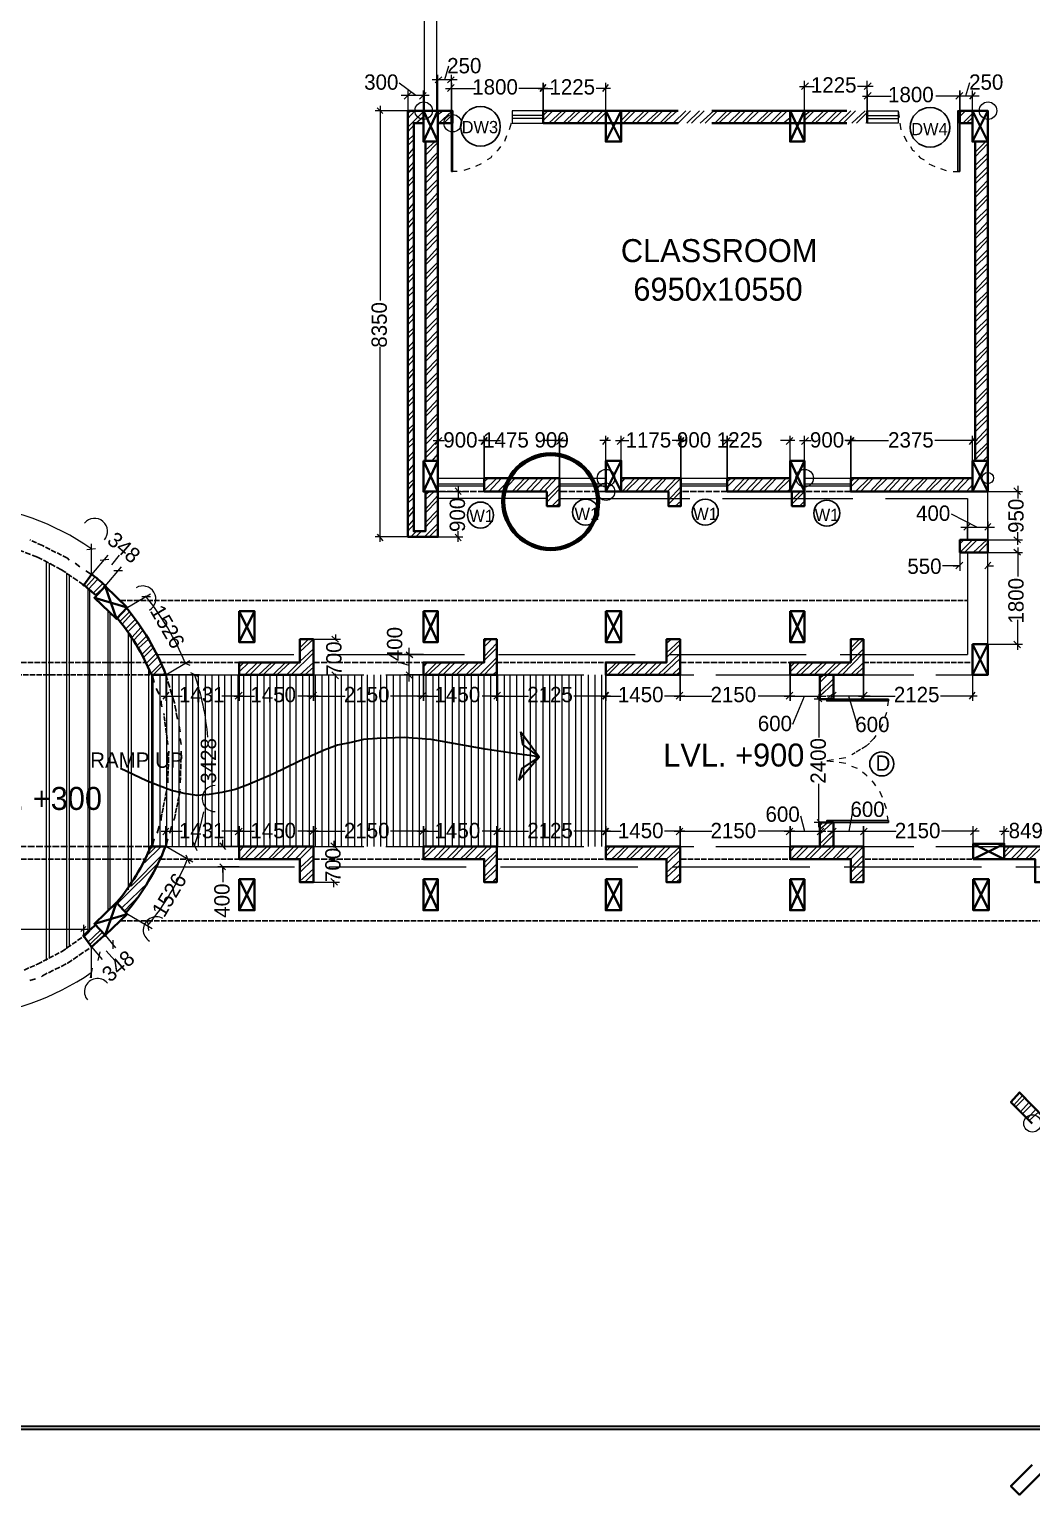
# Model space of a CAD drawing. Header units: millimetres. Extents: x 23593 to 241524, y 4405 to 182732.
# Drawn here: x 65037 to 84650, y 84649 to 113330 of the extents above; entities that cross this region are included whole.
import ezdxf

# ---------------------------------------------------------------- set-up
doc = ezdxf.new("R2010")
doc.units = ezdxf.units.MM
doc.linetypes.add('PDF_IMPORT', pattern=[1, 0.8, -0.2])
for name, color, linetype in [('PDF_0', 7, 'Continuous'), ('PDF_AR_DIMENSION', 7, 'Continuous'), ('PDF_AR_ELEVATION', 2, 'Continuous'), ('PDF_AR_ELEVATIONS', 2, 'Continuous'), ('PDF_dimensions', 1, 'Continuous'), ('PDF_DOOR WIN TEXT', 5, 'Continuous'), ('PDF_SLAB BEAM', 3, 'Continuous'), ('PDF_ST COLUMN', 1, 'Continuous'), ('PDF_Text', 7, 'Continuous'), ('PDF_wall', 7, 'Continuous')]:
    doc.layers.add(name, color=color, linetype=linetype)
for name, color, linetype, true_color in [('PDF_AR_DOOR', 7, 'Continuous', 0x723939), ('PDF_AR_HATCH', 7, 'Continuous', 0x767676), ('PDF_AR_WINDOW', 7, 'Continuous', 0x00a5dd), ('PDF_exp gap', 7, 'Continuous', 0xdd006e)]:
    doc.layers.add(name, color=color, linetype=linetype, true_color=true_color)
doc.styles.add('PDF Century Gothic', font='GOTHIC.TTF')

msp = doc.modelspace()

# ---------------------------------------------------------------- hatches: boundary and pattern name
at = {"layer": 'PDF_AR_DIMENSION', "transparency": 33554559}
for points in [[(66519, 102469), (66500, 102450), (66481, 102431), (66500, 102412), (66519, 102393), (66538, 102412), (66557, 102431), (66538, 102450)], [(66519, 95635), (66500, 95617), (66481, 95598), (66500, 95579), (66519, 95560), (66538, 95579), (66557, 95598), (66538, 95617)]]:
    msp.add_hatch(color=256, dxfattribs=at).paths.add_polyline_path(points)

# ---------------------------------------------------------------- linework, layer by layer
at = {"layer": 'PDF_0', "lineweight": 13}
for points in [[(72975, 112285), (73107, 112398)], [(73352, 112398), (73220, 112285)], [(73352, 112247), (73220, 112115)], [(76259, 112115), (76372, 112247)], [(80280, 112285), (80148, 112153)], [(81375, 112153), (81507, 112285)], [(72371, 111964), (72503, 112096)], [(72805, 112096), (72673, 111964)], [(81507, 112096), (81375, 111964)], [(83546, 112096), (83432, 111964)], [(71955, 111681), (71842, 111794)], [(73107, 105338), (72975, 105206)], [(76259, 105206), (76372, 105338)], [(76674, 105338), (76542, 105206)], [(79846, 105206), (79978, 105338)], [(80280, 105338), (80148, 105206)], [(83432, 105206), (83546, 105338)], [(73484, 104224), (73371, 104356)], [(84433, 104224), (84301, 104356)], [(83319, 103526), (83451, 103658)], [(83848, 103658), (83734, 103526)], [(71842, 103450), (71955, 103318)], [(73371, 103450), (73484, 103318)], [(84301, 103394), (84433, 103281)], [(66160, 103148), (66330, 103167)], [(84433, 103035), (84301, 103148)], [(66424, 102941), (66594, 102960)], [(66859, 102733), (66689, 102733)], [(83168, 102771), (83300, 102903)], [(83848, 102903), (83734, 102771)], [(67406, 102223), (67236, 102223)], [(71087, 101336), (70955, 101449)], [(84301, 101355), (84433, 101223)], [(68010, 100959), (68180, 100883)], [(72408, 101147), (72540, 101034)], [(68350, 100657), (68199, 100732)], [(70955, 100751), (71087, 100619)], [(72540, 100619), (72408, 100751)], [(67765, 100355), (67651, 100222)], [(80450, 100222), (80582, 100355)], [(80544, 100166), (80450, 100260)], [(80695, 100222), (80827, 100355)], [(83432, 100222), (83546, 100355)], [(80450, 97863), (80544, 97769)], [(67765, 97693), (67651, 97561)], [(80450, 97561), (80582, 97693)], [(80827, 97693), (80695, 97561)], [(83451, 97561), (83583, 97693)], [(84168, 97693), (84055, 97561)], [(68237, 97429), (68312, 97259)], [(68765, 97410), (68878, 97278)], [(71068, 97278), (70936, 97410)], [(68180, 96995), (68104, 97164)], [(68878, 96881), (68765, 96995)], [(70936, 96711), (71068, 96579)], [(67349, 95862), (67368, 95692)], [(66387, 95107), (66424, 95277)], [(66670, 95503), (66670, 95333)], [(66236, 94767), (66273, 94956)]]:
    msp.add_lwpolyline(points, dxfattribs=at)
for points in [[(75032, 112115), (75145, 112247)], [(83300, 112096), (83168, 111964)], [(73881, 105206), (73994, 105338)], [(75353, 105206), (75485, 105338)], [(77732, 105206), (77845, 105338)], [(78619, 105206), (78751, 105338)], [(81054, 105206), (81167, 105338)], [(69067, 100222), (69199, 100355)], [(70521, 100222), (70653, 100355)], [(72673, 100222), (72805, 100355)], [(74126, 100222), (74258, 100355)], [(76259, 100222), (76372, 100355)], [(77694, 100222), (77826, 100355)], [(79846, 100222), (79978, 100355)], [(81299, 100222), (81431, 100355)], [(69067, 97561), (69199, 97693)], [(70521, 97561), (70653, 97693)], [(72673, 97561), (72805, 97693)], [(74126, 97561), (74258, 97693)], [(76259, 97561), (76372, 97693)], [(77694, 97561), (77826, 97693)], [(79846, 97561), (79978, 97693)], [(81299, 97561), (81431, 97693)]]:
    msp.add_lwpolyline(points, close=True, dxfattribs=at)
at = {"layer": 'PDF_0', "color": 1, "linetype": 'PDF_IMPORT', "lineweight": 25, "ltscale": 151.013034}
for points in [[(73937, 104281), (73031, 104281)], [(76316, 104281), (75410, 104281)], [(78694, 104281), (77788, 104281)], [(81110, 104281), (80204, 104281)], [(70596, 100940), (72748, 100940)], [(77769, 100940), (79921, 100940)], [(70596, 97089), (72748, 97089)]]:
    msp.add_lwpolyline(points, dxfattribs=at)
at = {"layer": 'PDF_0', "color": 6, "linetype": 'PDF_IMPORT', "lineweight": 25, "ltscale": 143.760126}
msp.add_lwpolyline([(66104, 102450), (65669, 102752), (65197, 102997), (64707, 103186), (64197, 103318)], dxfattribs=at)
at = {"layer": 'PDF_0', "color": 6, "linetype": 'PDF_IMPORT', "lineweight": 25, "ltscale": 126.628279}
for points in [[(65820, 102941), (65783, 102978), (65292, 103224), (65046, 103337)], [(64933, 94918), (65197, 95031), (65669, 95277), (66104, 95579)]]:
    msp.add_lwpolyline(points, dxfattribs=at)
at = {"layer": 'PDF_0', "color": 6, "lineweight": 25}
for points in [[(66028, 102809), (65934, 102884)], [(66255, 102658), (66141, 102733)], [(67482, 100543), (67444, 100694)], [(67576, 100317), (67519, 100430)], [(67633, 100071), (67614, 100147), (67614, 100185)], [(67991, 99581), (67972, 99694)], [(68010, 99335), (67991, 99449)], [(67538, 97599), (67576, 97731)], [(67784, 97599), (67821, 97731)], [(67444, 97334), (67482, 97485)], [(67708, 97334), (67746, 97485)], [(65046, 94711), (65160, 94748)]]:
    msp.add_lwpolyline(points, dxfattribs=at)
at = {"layer": 'PDF_0', "color": 6, "linetype": 'PDF_IMPORT', "lineweight": 25, "ltscale": 132.136405}
for points in [[(66821, 102148), (83395, 102148)], [(59365, 100694), (67444, 100694)], [(59459, 100940), (67331, 100940)], [(67746, 98580), (67765, 99203)], [(59459, 97089), (67331, 97089)], [(66821, 95881), (94343, 95881)]]:
    msp.add_lwpolyline(points, dxfattribs=at)
at = {"layer": 'PDF_0', "color": 1, "linetype": 'PDF_IMPORT', "lineweight": 25, "ltscale": 132.136405}
for points in [[(67595, 100940), (69143, 100940)], [(74183, 100940), (76316, 100940)], [(81356, 100940), (83489, 100940)], [(67595, 97089), (69143, 97089)], [(74183, 97089), (76316, 97089)], [(77788, 97089), (79921, 97089)], [(81394, 97089), (83508, 97089)]]:
    msp.add_lwpolyline(points, dxfattribs=at)
at = {"layer": 'PDF_0', "color": 6, "linetype": 'PDF_IMPORT', "lineweight": 25, "ltscale": 155.660673}
msp.add_lwpolyline([(67935, 99826), (67878, 100147), (67708, 100694)], dxfattribs=at)
at = {"layer": 'PDF_0', "color": 6, "linetype": 'PDF_IMPORT', "lineweight": 25, "ltscale": 114.822053}
for points in [[(67746, 99335), (67670, 99939)], [(67614, 97844), (67614, 97882), (67727, 98448)], [(67859, 97844), (67878, 97882), (67991, 98448)]]:
    msp.add_lwpolyline(points, dxfattribs=at)
at = {"layer": 'PDF_0', "color": 6, "linetype": 'PDF_IMPORT', "lineweight": 25, "ltscale": 133.477926}
msp.add_lwpolyline([(67991, 98580), (68010, 99203)], dxfattribs=at)
at = {"layer": 'PDF_0', "color": 6, "linetype": 'PDF_IMPORT', "lineweight": 25, "ltscale": 161.281991}
msp.add_lwpolyline([(59157, 97957), (59176, 97882), (59365, 97334), (67444, 97334)], dxfattribs=at)
at = {"layer": 'PDF_0', "color": 70, "lineweight": 13, "true_color": 0x7fff00}
msp.add_lwpolyline([(66047, 95673), (66141, 95768)], dxfattribs=at)
at = {"layer": 'PDF_0', "color": 6, "linetype": 'PDF_IMPORT', "lineweight": 25, "ltscale": 136.12131}
msp.add_lwpolyline([(65273, 94786), (65292, 94805), (65783, 95050), (66255, 95371)], dxfattribs=at)
at = {"layer": 'PDF_AR_DIMENSION', "lineweight": 13}
for points in [[(73031, 111737), (73031, 112436)], [(73239, 112606), (73163, 112341)], [(73296, 112285), (73296, 111737), (73296, 112436)], [(72276, 112285), (72597, 112039)], [(73409, 112341), (73296, 112341), (73031, 112341), (72918, 112341)], [(73182, 112171), (73767, 112171)], [(75183, 112171), (74617, 112171)], [(74994, 112171), (75278, 112171)], [(76410, 112171), (76127, 112171)], [(76316, 111737), (76316, 112285)], [(80110, 112209), (80393, 112209)], [(80204, 111737), (80204, 112322)], [(81545, 112209), (81243, 112209)], [(81431, 112134), (81431, 111737), (81431, 112322)], [(83432, 112285), (83357, 112020)], [(72446, 112134), (72446, 111737), (71804, 111737)], [(72314, 112039), (72446, 112039), (72748, 112039), (72861, 112039)], [(72748, 111737), (72748, 112134)], [(81337, 112020), (81903, 112020)], [(83338, 112020), (82772, 112020)], [(83621, 112020), (83489, 112020), (83244, 112020), (83111, 112020)], [(83489, 111737), (83489, 112134)], [(71899, 111832), (71899, 108019)], [(71899, 103299), (71899, 107112)], [(72937, 105281), (73163, 105281)], [(73031, 104545), (73031, 105376)], [(74032, 105281), (73824, 105281)], [(73843, 105281), (74258, 105281)], [(75523, 105281), (75108, 105281)], [(75315, 105281), (75542, 105281)], [(76410, 105281), (76203, 105281)], [(76316, 104583), (76316, 105376)], [(76505, 105281), (76769, 105281)], [(76618, 104885), (76618, 105376)], [(77883, 105281), (77618, 105281)], [(77694, 105281), (77901, 105281)], [(78789, 105281), (78562, 105281)], [(78581, 105281), (78883, 105281)], [(80016, 105281), (79732, 105281)], [(79921, 104583), (79921, 105376)], [(80110, 105281), (80337, 105281)], [(80204, 104545), (80204, 105376)], [(81205, 105281), (80997, 105281)], [(81016, 105281), (81847, 105281)], [(83583, 105281), (82753, 105281)], [(83489, 104583), (83489, 105376)], [(73031, 104281), (73522, 104281)], [(73428, 104394), (73428, 104168)], [(83791, 104281), (84470, 104281)], [(84376, 104394), (84376, 104149)], [(83074, 103847), (83583, 103583)], [(83262, 103583), (83395, 103583), (83791, 103583), (83923, 103583)], [(83395, 103337), (83395, 103696)], [(83791, 103696), (83791, 103337), (84470, 103337)], [(66575, 103035), (66255, 102658), (66255, 103262)], [(72446, 103394), (71804, 103394)], [(73031, 103394), (73522, 103394)], [(73428, 103299), (73428, 103507)], [(84376, 103243), (84376, 103488)], [(66651, 102846), (66802, 103035)], [(83244, 103092), (83244, 102733)], [(83791, 102733), (83791, 103092), (84470, 103092)], [(84376, 103186), (84376, 102620)], [(66519, 102431), (66840, 102809)], [(83111, 102827), (83244, 102827), (82904, 102827)], [(83791, 102827), (83904, 102827)], [(66934, 101997), (67406, 102280)], [(84376, 101185), (84376, 101770)], [(70596, 101393), (71125, 101393)], [(71030, 101487), (71030, 101374)], [(83791, 101298), (84470, 101298)], [(68369, 100694), (67708, 100694), (68180, 100978)], [(72220, 100959), (72465, 100883)], [(72748, 101091), (72371, 101091)], [(72465, 101223), (72465, 101091), (72465, 100694), (72465, 100562)], [(67708, 100694), (67708, 100185)], [(70596, 100694), (71125, 100694)], [(71030, 100581), (71030, 100713)], [(72748, 100694), (72371, 100694)], [(80506, 100694), (80506, 100185)], [(80771, 100694), (80771, 100185)], [(83489, 100694), (83489, 100185)], [(67614, 100279), (68029, 100279)], [(69237, 100279), (68803, 100279)], [(69048, 100279), (69445, 100279)], [(70691, 100279), (70294, 100279)], [(70483, 100279), (71219, 100279)], [(72842, 100279), (72106, 100279)], [(72635, 100279), (73031, 100279)], [(74296, 100279), (73900, 100279)], [(74088, 100279), (74806, 100279)], [(76410, 100279), (75693, 100279)], [(76221, 100279), (76618, 100279)], [(77864, 100279), (77467, 100279)], [(77656, 100279), (78392, 100279)], [(80016, 100279), (79298, 100279)], [(79808, 100279), (80620, 100279)], [(79978, 99732), (80204, 100279)], [(80506, 100222), (80393, 100222)], [(80488, 100317), (80488, 99467)], [(81488, 100279), (81356, 100279), (80771, 100279), (80639, 100279)], [(81243, 99713), (81073, 100279)], [(81261, 100279), (81979, 100279)], [(83583, 100279), (82866, 100279)], [(80488, 97712), (80488, 98561)], [(80129, 97938), (80204, 97636)], [(80506, 97806), (80393, 97806)], [(81148, 98052), (81073, 97636)], [(67614, 97636), (68029, 97636)], [(67708, 97334), (67708, 97731)], [(69237, 97636), (68803, 97636)], [(69048, 97636), (69445, 97636)], [(70691, 97636), (70294, 97636)], [(70483, 97636), (71219, 97636)], [(72842, 97636), (72106, 97636)], [(72635, 97636), (73031, 97636)], [(74296, 97636), (73900, 97636)], [(74088, 97636), (74806, 97636)], [(76410, 97636), (75693, 97636)], [(76221, 97636), (76618, 97636)], [(77864, 97636), (77467, 97636)], [(77656, 97636), (78392, 97636)], [(80016, 97636), (79298, 97636)], [(79808, 97636), (80620, 97636)], [(80506, 97334), (80506, 97731)], [(80657, 97636), (81469, 97636)], [(80771, 97334), (80771, 97731)], [(81261, 97636), (81998, 97636)], [(83621, 97636), (82885, 97636)], [(83508, 97334), (83508, 97731)], [(84017, 97636), (84206, 97636)], [(84112, 97391), (84112, 97731)], [(68237, 97032), (67708, 97334), (68369, 97334)], [(69143, 97334), (68727, 97334)], [(68822, 97334), (68822, 97467)], [(70596, 97334), (71106, 97334)], [(70993, 97448), (70993, 97315)], [(69143, 96938), (68727, 96938)], [(68822, 96825), (68822, 96938), (68822, 96636)], [(70993, 96542), (70993, 96674)], [(70596, 96636), (71106, 96636)], [(66934, 96032), (67444, 95730)], [(66519, 95598), (66726, 95352)], [(66255, 94767), (66255, 95371), (66462, 95126)], [(66538, 95296), (66708, 95107)]]:
    msp.add_lwpolyline(points, dxfattribs=at)
for points in [[(75089, 112285), (75089, 111737)], [(83244, 112134), (83244, 111737)], [(73937, 105376), (73937, 104545)], [(75410, 105376), (75410, 104545)], [(77788, 105376), (77788, 104545)], [(78694, 105376), (78694, 104545)], [(81110, 105376), (81110, 104545)], [(69143, 100185), (69143, 100694)], [(70596, 100185), (70596, 100694)], [(72748, 100185), (72748, 100694)], [(74183, 100185), (74183, 100694)], [(76316, 100185), (76316, 100694)], [(77769, 100185), (77769, 100694)], [(79921, 100185), (79921, 100694)], [(81356, 100185), (81356, 100694)], [(69143, 97731), (69143, 97334)], [(70596, 97731), (70596, 97334)], [(72748, 97731), (72748, 97334)], [(74183, 97731), (74183, 97334)], [(76316, 97731), (76316, 97334)], [(77769, 97731), (77769, 97334)], [(79921, 97731), (79921, 97334)], [(81356, 97731), (81356, 97334)]]:
    msp.add_lwpolyline(points, close=True, dxfattribs=at)
for centre, radius, start, end in [((63387, 99028), 5031, 55.4315, 84.9683), ((66313, 103502), 255, 319.7406, 139.7406), ((67257, 102180), 255, 300.6848, 120.6848), ((63387, 99028), 5068, 22.0605, 39.3091), ((63387, 99028), 5163, 4.9878, 18.9459), ((68673, 98273), 255, 90, 270), ((63387, 99028), 5163, 341.054, 348.6457), ((63387, 99028), 5125, 320.7898, 337.8406), ((67521, 95705), 255, 59.3152, 239.3152), ((63387, 99028), 5049, 274.5813, 304.4861), ((66370, 94497), 255, 40.2649, 220.2649)]:
    msp.add_arc(centre, radius, start, end, dxfattribs=at)
at = {"layer": 'PDF_AR_DOOR', "lineweight": 25}
for points in [[(73296, 110548), (73314, 110548), (73314, 111737), (73296, 111737)], [(83244, 110548), (83206, 110548), (83206, 111737), (83244, 111737)], [(81847, 100222), (81847, 100185), (80639, 100185), (80639, 100222)], [(81847, 97806), (81847, 97844), (80639, 97844), (80639, 97806)]]:
    msp.add_lwpolyline(points, close=True, dxfattribs=at)
at = {"layer": 'PDF_AR_DOOR', "lineweight": 20}
for points in [[(74485, 111737), (74485, 111605)], [(82035, 111737), (82054, 111605)], [(74466, 111492), (74428, 111360)], [(82073, 111492), (82092, 111360)], [(74258, 111039), (74202, 110963), (74183, 110944)], [(74371, 111246), (74334, 111133)], [(82149, 111246), (82205, 111133)], [(82281, 111039), (82319, 110963), (82356, 110944)], [(74088, 110850), (74069, 110812), (73994, 110775)], [(82432, 110850), (82470, 110812), (82545, 110775)], [(73409, 110548), (73296, 110548)], [(73654, 110605), (73541, 110567)], [(73881, 110699), (73767, 110642)], [(82639, 110699), (82753, 110642)], [(82866, 110605), (82979, 110567)], [(83111, 110548), (83244, 110548)], [(81847, 100222), (81828, 100090)], [(81809, 99958), (81771, 99845)], [(81733, 99732), (81677, 99618)], [(80771, 99033), (80639, 99014), (80771, 98996)], [(81016, 99071), (80884, 99052)], [(81016, 98958), (80884, 98977)], [(81243, 98863), (81129, 98901)], [(81431, 98712), (81412, 98731), (81337, 98788)], [(81601, 98524), (81563, 98580), (81526, 98618)], [(81733, 98297), (81677, 98410)], [(81809, 98071), (81771, 98184)], [(81847, 97806), (81828, 97938)]]:
    msp.add_lwpolyline(points, dxfattribs=at)
at = {"layer": 'PDF_AR_DOOR', "linetype": 'PDF_IMPORT', "lineweight": 20, "ltscale": 126.628279}
msp.add_lwpolyline([(81601, 99505), (81563, 99449), (81412, 99298), (81129, 99128)], dxfattribs=at)
at = {"layer": 'PDF_AR_ELEVATION', "lineweight": 20}
for points in [[(72767, 111737), (72767, 115097)], [(73012, 111737), (73012, 115097)], [(75164, 104149), (73031, 104149)], [(83395, 104149), (83395, 103337)], [(83791, 101298), (83791, 104281)], [(83395, 103092), (83395, 101091)]]:
    msp.add_lwpolyline(points, dxfattribs=at)
at = {"layer": 'PDF_AR_ELEVATION', "linetype": 'PDF_IMPORT', "lineweight": 20, "ltscale": 3190.150348}
msp.add_lwpolyline([(75410, 104149), (83395, 104149)], dxfattribs=at)
at = {"layer": 'PDF_AR_ELEVATIONS', "color": 252, "lineweight": 20, "true_color": 0x989898}
for points in [[(65367, 102922), (65367, 95107)], [(65424, 102884), (65424, 95145)], [(65764, 102695), (65764, 95333)], [(65820, 102658), (65820, 95371)], [(66179, 102393), (66179, 95635)], [(66217, 102356), (66217, 95673)], [(66575, 101959), (66575, 96070)], [(66613, 101903), (66613, 96126)], [(66972, 101544), (66972, 96485)], [(67028, 101468), (67028, 96560)], [(67368, 100845), (67368, 97183)], [(67425, 100732), (67425, 97297)]]:
    msp.add_lwpolyline(points, dxfattribs=at)
at = {"layer": 'PDF_AR_ELEVATIONS', "lineweight": 35}
for points in [[(74655, 99581), (75013, 99090), (74692, 99335)], [(74617, 98637), (75013, 99090), (74674, 98863)]]:
    msp.add_lwpolyline(points, close=True, dxfattribs=at)
msp.add_lwpolyline([(75013, 99090), (74485, 99165), (73956, 99241), (72899, 99430), (72371, 99467), (71842, 99449), (71578, 99430), (71332, 99373), (71068, 99316), (70804, 99222), (70313, 98996), (69803, 98750), (69313, 98542), (69067, 98448), (68803, 98391), (68557, 98354), (68312, 98335), (68067, 98373), (67821, 98429), (67576, 98524), (67331, 98618), (66821, 98863)], dxfattribs=at)
at = {"layer": 'PDF_AR_HATCH', "lineweight": 5}
for points in [[(72446, 111681), (72503, 111737)], [(72446, 111586), (72578, 111737)], [(72446, 111416), (72748, 111718)], [(72597, 111492), (72748, 111624)], [(73031, 111662), (73126, 111737)], [(73050, 111492), (73296, 111718)], [(73145, 111492), (73296, 111643)], [(75089, 111643), (75183, 111737)], [(75089, 111548), (75278, 111737)], [(75202, 111492), (75466, 111737)], [(75296, 111492), (75542, 111737)], [(75485, 111492), (75731, 111737)], [(75561, 111492), (75825, 111737)], [(75749, 111492), (75995, 111737)], [(75844, 111492), (76089, 111737)], [(76014, 111492), (76259, 111737)], [(76108, 111492), (76316, 111699)], [(76618, 111548), (76807, 111737)], [(76618, 111718), (76637, 111737)], [(76656, 111492), (76901, 111737)], [(76825, 111492), (77071, 111737)], [(76920, 111492), (77165, 111737)], [(77090, 111492), (77354, 111737)], [(77184, 111492), (77430, 111737)], [(77373, 111492), (77618, 111737)], [(77448, 111492), (77713, 111737)], [(77637, 111492), (77883, 111737)], [(77732, 111492), (77977, 111737)], [(77901, 111492), (78147, 111737)], [(77996, 111492), (78241, 111737)], [(78166, 111492), (78430, 111737)], [(78260, 111492), (78505, 111737)], [(78449, 111492), (78694, 111737)], [(78524, 111492), (78789, 111737)], [(78713, 111492), (78959, 111737)], [(78808, 111492), (79053, 111737)], [(78977, 111492), (79223, 111737)], [(79072, 111492), (79317, 111737)], [(79261, 111492), (79506, 111737)], [(79336, 111492), (79600, 111737)], [(79525, 111492), (79770, 111737)], [(79619, 111492), (79865, 111737)], [(79789, 111492), (79921, 111605)], [(80204, 111643), (80318, 111737)], [(80204, 111548), (80393, 111737)], [(80337, 111492), (80582, 111737)], [(80412, 111492), (80676, 111737)], [(80601, 111492), (80846, 111737)], [(80695, 111492), (80941, 111737)], [(80865, 111492), (81110, 111737)], [(80959, 111492), (81205, 111737)], [(81129, 111492), (81394, 111737)], [(81224, 111492), (81431, 111699)], [(83244, 111699), (83281, 111737)], [(83244, 111624), (83357, 111737)], [(83300, 111492), (83489, 111681)], [(83376, 111492), (83489, 111605)], [(72446, 111322), (72559, 111454)], [(76297, 111492), (76316, 111511)], [(79883, 111492), (79921, 111530)], [(81412, 111492), (81431, 111530)], [(72446, 111152), (72559, 111265)], [(72446, 111058), (72559, 111171)], [(72446, 110869), (72559, 111001)], [(72786, 110963), (72975, 111133)], [(72786, 111133), (72786, 111133)], [(72786, 110869), (73031, 111114)], [(83546, 110926), (83753, 111133)], [(83546, 111114), (83564, 111133)], [(83546, 110831), (83791, 111095)], [(72446, 110775), (72559, 110907)], [(72446, 110605), (72559, 110737)], [(72786, 110680), (73031, 110926)], [(72786, 110586), (73031, 110850)], [(83546, 110661), (83791, 110907)], [(83546, 110567), (83791, 110812)], [(72446, 110510), (72559, 110642)], [(72446, 110340), (72559, 110454)], [(72786, 110416), (73031, 110661)], [(72786, 110321), (73031, 110567)], [(83546, 110397), (83791, 110642)], [(83546, 110303), (83791, 110548)], [(72446, 110246), (72559, 110378)], [(72446, 110057), (72559, 110189)], [(72786, 110152), (73031, 110397)], [(72786, 110057), (73031, 110303)], [(72786, 109868), (73031, 110133)], [(83546, 110114), (83791, 110378)], [(83546, 110038), (83791, 110284)], [(72446, 109982), (72559, 110095)], [(72446, 109793), (72559, 109925)], [(72786, 109793), (73031, 110038)], [(72786, 109604), (73031, 109850)], [(83546, 109850), (83791, 110095)], [(83546, 109755), (83791, 110019)], [(72446, 109699), (72559, 109831)], [(72446, 109529), (72559, 109661)], [(72446, 109434), (72559, 109566)], [(72786, 109510), (73031, 109774)], [(72786, 109340), (73031, 109585)], [(83546, 109585), (83791, 109831)], [(83546, 109491), (83791, 109736)], [(83546, 109302), (83791, 109566)], [(72446, 109264), (72559, 109378)], [(72446, 109170), (72559, 109283)], [(72786, 109246), (73031, 109491)], [(72786, 109076), (73031, 109321)], [(83546, 109227), (83791, 109472)], [(83546, 109038), (83791, 109283)], [(72446, 108981), (72559, 109113)], [(72446, 108906), (72559, 109019)], [(72786, 108981), (73031, 109227)], [(72786, 108792), (73031, 109057)], [(83546, 108943), (83791, 109208)], [(83546, 108774), (83791, 109019)], [(72446, 108717), (72559, 108849)], [(72446, 108623), (72559, 108755)], [(72786, 108717), (73031, 108962)], [(72786, 108528), (73031, 108774)], [(83546, 108679), (83791, 108925)], [(83546, 108509), (83791, 108755)], [(72446, 108453), (72559, 108566)], [(72446, 108358), (72559, 108490)], [(72786, 108434), (73031, 108698)], [(72786, 108264), (73031, 108509)], [(72786, 108170), (73031, 108415)], [(83546, 108415), (83791, 108660)], [(83546, 108226), (83791, 108490)], [(72446, 108188), (72559, 108302)], [(72446, 108094), (72559, 108207)], [(72786, 108000), (73031, 108245)], [(72786, 107905), (73031, 108151)], [(83546, 108151), (83791, 108396)], [(83546, 107962), (83791, 108207)], [(83546, 107868), (83791, 108132)], [(72446, 107905), (72559, 108037)], [(72446, 107830), (72559, 107943)], [(72786, 107717), (73031, 107981)], [(72786, 107641), (73031, 107886)], [(83546, 107698), (83791, 107943)], [(83546, 107603), (83791, 107849)], [(72446, 107641), (72559, 107773)], [(72446, 107547), (72559, 107679)], [(72786, 107452), (73031, 107698)], [(72786, 107358), (73031, 107603)], [(83546, 107433), (83791, 107679)], [(83546, 107339), (83791, 107584)], [(72446, 107377), (72559, 107490)], [(72446, 107282), (72559, 107414)], [(72786, 107188), (73031, 107433)], [(72786, 107094), (73031, 107339)], [(83546, 107150), (83791, 107414)], [(83546, 107075), (83791, 107320)], [(72446, 107094), (72559, 107226)], [(72446, 107018), (72559, 107131)], [(72786, 106905), (73031, 107169)], [(72786, 106829), (73031, 107075)], [(83546, 106886), (83791, 107131)], [(83546, 106792), (83791, 107056)], [(72446, 106829), (72559, 106961)], [(72446, 106735), (72559, 106867)], [(72446, 106565), (72559, 106697)], [(72786, 106641), (73031, 106886)], [(72786, 106546), (73031, 106810)], [(83546, 106622), (83791, 106867)], [(83546, 106527), (83791, 106773)], [(72446, 106471), (72559, 106603)], [(72446, 106301), (72559, 106414)], [(72786, 106376), (73031, 106622)], [(72786, 106282), (73031, 106527)], [(83546, 106357), (83791, 106603)], [(83546, 106263), (83791, 106508)], [(72446, 106206), (72559, 106320)], [(72446, 106018), (72559, 106150)], [(72786, 106112), (73031, 106357)], [(72786, 106018), (73031, 106263)], [(83546, 106074), (83791, 106320)], [(83546, 105980), (83791, 106244)], [(72446, 105942), (72559, 106055)], [(72446, 105753), (72559, 105885)], [(72786, 105829), (73031, 106093)], [(72786, 105753), (73031, 105999)], [(83546, 105810), (83791, 106055)], [(83546, 105716), (83791, 105961)], [(72446, 105659), (72559, 105791)], [(72446, 105489), (72559, 105602)], [(72786, 105565), (73031, 105810)], [(72786, 105470), (73031, 105734)], [(72786, 105300), (73031, 105546)], [(83546, 105546), (83791, 105791)], [(83546, 105451), (83791, 105697)], [(72446, 105395), (72559, 105527)], [(72446, 105225), (72559, 105338)], [(72786, 105206), (73031, 105451)], [(72786, 105036), (73031, 105281)], [(83546, 105263), (83791, 105527)], [(83546, 105187), (83791, 105432)], [(72446, 105130), (72559, 105244)], [(72446, 104942), (72559, 105074)], [(72446, 104866), (72559, 104979)], [(72786, 104942), (73031, 105187)], [(72918, 104885), (73031, 105017)], [(83546, 104998), (83791, 105244)], [(83546, 104904), (83791, 105168)], [(83697, 104885), (83791, 104979)], [(72446, 104677), (72559, 104810)], [(72446, 104583), (72559, 104715)], [(73012, 104885), (73031, 104923)], [(83791, 104885), (83791, 104885)], [(72446, 104413), (72559, 104526)], [(72446, 104319), (72559, 104451)], [(73937, 104300), (74183, 104545)], [(73937, 104470), (74013, 104545)], [(74032, 104281), (74277, 104545)], [(74202, 104281), (74466, 104545)], [(74296, 104281), (74541, 104545)], [(74485, 104281), (74730, 104545)], [(74560, 104281), (74825, 104545)], [(74749, 104281), (74994, 104545)], [(74843, 104281), (75089, 104545)], [(75013, 104281), (75259, 104545)], [(75108, 104281), (75353, 104545)], [(75164, 104168), (75410, 104413)], [(76618, 104451), (76693, 104545)], [(76637, 104281), (76882, 104545)], [(76712, 104281), (76976, 104545)], [(76901, 104281), (77146, 104545)], [(76995, 104281), (77241, 104545)], [(77165, 104281), (77430, 104545)], [(77260, 104281), (77505, 104545)], [(77448, 104281), (77694, 104545)], [(77524, 104281), (77788, 104545)], [(78694, 104470), (78770, 104545)], [(78694, 104375), (78864, 104545)], [(78789, 104281), (79034, 104545)], [(78883, 104281), (79128, 104545)], [(79053, 104281), (79298, 104545)], [(79147, 104281), (79393, 104545)], [(79317, 104281), (79581, 104545)], [(79412, 104281), (79657, 104545)], [(79600, 104281), (79846, 104545)], [(79676, 104281), (79921, 104526)], [(81110, 104470), (81186, 104545)], [(81110, 104375), (81280, 104545)], [(81205, 104281), (81469, 104545)], [(81299, 104281), (81545, 104545)], [(81488, 104281), (81733, 104545)], [(81563, 104281), (81828, 104545)], [(81752, 104281), (81998, 104545)], [(81847, 104281), (82092, 104545)], [(82017, 104281), (82262, 104545)], [(82111, 104281), (82356, 104545)], [(82281, 104281), (82545, 104545)], [(82375, 104281), (82621, 104545)], [(82564, 104281), (82809, 104545)], [(82639, 104281), (82904, 104545)], [(82828, 104281), (83074, 104545)], [(82923, 104281), (83168, 104545)], [(83093, 104281), (83338, 104545)], [(83187, 104281), (83432, 104545)], [(83376, 104281), (83489, 104413)], [(72446, 104130), (72559, 104262)], [(72446, 104054), (72559, 104168)], [(72786, 104224), (72861, 104281)], [(72786, 104130), (72956, 104281)], [(72786, 103941), (73031, 104205)], [(72786, 103866), (73031, 104111)], [(75164, 104073), (75410, 104338)], [(75259, 103998), (75410, 104149)], [(77543, 104111), (77788, 104375)], [(77543, 104036), (77788, 104281)], [(79865, 104281), (79921, 104338)], [(79959, 104111), (80129, 104281)], [(79959, 104036), (80204, 104281)], [(83451, 104281), (83489, 104319)], [(72446, 103866), (72559, 103998)], [(72446, 103771), (72559, 103903)], [(72786, 103677), (73031, 103922)], [(72786, 103583), (73031, 103847)], [(75334, 103998), (75410, 104054)], [(77675, 103998), (77788, 104092)], [(77769, 103998), (77788, 104017)], [(80110, 103998), (80204, 104092)], [(80186, 103998), (80204, 104017)], [(72446, 103601), (72559, 103734)], [(72446, 103507), (72559, 103639)], [(72767, 103394), (73031, 103658)], [(72861, 103394), (73031, 103564)], [(72503, 103394), (72616, 103507)], [(72597, 103394), (72710, 103507)], [(73031, 103394), (73031, 103394)], [(83244, 103092), (83489, 103337)], [(83244, 103262), (83319, 103337)], [(83338, 103092), (83583, 103337)], [(83508, 103092), (83772, 103337)], [(83602, 103092), (83791, 103281)], [(83791, 103092), (83791, 103092)], [(66141, 102412), (66311, 102601)], [(66198, 102374), (66368, 102563)], [(66292, 102299), (66462, 102469)], [(66330, 102261), (66519, 102431)], [(66821, 101752), (66991, 101921)], [(66859, 101695), (67028, 101884)], [(66934, 101600), (67104, 101770)], [(66972, 101544), (67142, 101714)], [(67047, 101431), (67217, 101619)], [(67085, 101374), (67255, 101563)], [(67142, 101261), (67331, 101449)], [(67180, 101223), (67368, 101393)], [(67236, 101091), (67425, 101280)], [(70332, 101223), (70502, 101393)], [(70332, 101147), (70596, 101393)], [(73937, 101336), (73994, 101393)], [(73937, 101242), (74088, 101393)], [(73937, 101053), (74183, 101317)], [(77505, 101317), (77599, 101393)], [(77505, 101129), (77769, 101374)], [(77505, 101034), (77769, 101298)], [(81110, 101223), (81280, 101393)], [(81110, 101147), (81356, 101393)], [(67274, 101034), (67463, 101223)], [(67331, 100921), (67519, 101110)], [(67368, 100864), (67557, 101053)], [(70162, 100694), (70596, 101129)], [(70332, 100959), (70596, 101204)], [(73843, 100694), (74183, 101034)], [(73937, 100978), (74183, 101223)], [(73937, 97334), (73937, 100694), (74183, 100959)], [(77335, 100694), (77769, 101110)], [(77430, 100694), (77769, 101015)], [(80941, 100694), (81356, 101129)], [(81110, 100959), (81356, 101204)], [(67425, 100732), (67614, 100921)], [(67463, 97334), (67463, 97410), (67463, 100619), (67463, 100694), (67633, 100864)], [(67595, 97334), (67595, 97787), (67595, 100241), (67595, 100694)], [(67651, 100694), (67689, 100732)], [(67727, 97334), (67727, 97372), (67727, 98354), (67727, 99675), (67727, 100657), (67727, 100694)], [(67840, 97334), (67840, 97769), (67840, 100260), (67840, 100694)], [(67972, 97334), (67972, 98373), (67972, 99656), (67972, 100694)], [(68104, 97334), (68104, 100694)], [(68237, 97334), (68237, 100694)], [(68350, 97334), (68350, 100694)], [(68482, 97334), (68482, 100694)], [(68614, 97334), (68614, 100694)], [(68746, 97334), (68746, 100694)], [(68860, 97334), (68860, 100694)], [(68992, 97334), (68992, 100694)], [(69124, 97334), (69124, 100694)], [(69143, 100845), (69237, 100940)], [(69143, 100751), (69331, 100940)], [(69143, 97240), (69237, 97334), (69237, 100694)], [(69256, 100694), (69501, 100940)], [(69256, 97089), (69501, 97334), (69501, 100694)], [(69350, 100694), (69596, 100940)], [(69369, 97334), (69369, 100694)], [(69520, 100694), (69784, 100940)], [(69615, 100694), (69860, 100940)], [(69633, 97334), (69633, 100694)], [(69747, 97334), (69747, 100694)], [(69803, 100694), (70049, 100940)], [(69879, 97334), (69879, 100694), (70143, 100940)], [(70011, 97334), (70011, 100694)], [(70068, 100694), (70313, 100940)], [(70143, 97334), (70143, 100694)], [(70256, 97334), (70256, 100694)], [(70332, 100694), (70596, 100940)], [(70389, 97334), (70389, 100694)], [(70426, 100694), (70596, 100845)], [(70521, 97334), (70521, 100694)], [(70634, 97334), (70634, 100694)], [(70766, 97334), (70766, 100694)], [(70898, 97334), (70898, 100694)], [(71030, 97334), (71030, 100694)], [(71144, 97334), (71144, 100694)], [(71276, 97334), (71276, 100694)], [(71408, 97334), (71408, 100694)], [(71540, 97334), (71540, 100694)], [(71653, 97334), (71653, 100694)], [(71785, 97334), (71785, 100694)], [(71918, 97334), (71918, 100694)], [(72031, 97334), (72031, 100694)], [(72163, 97334), (72163, 100694)], [(72295, 97334), (72295, 100694)], [(72427, 97334), (72427, 100694)], [(72540, 97334), (72540, 100694)], [(72673, 97334), (72673, 100694)], [(72748, 100940), (72748, 100940)], [(72748, 100845), (72824, 100940)], [(72767, 100694), (73012, 100940)], [(72805, 97334), (72805, 100694)], [(72842, 100694), (73107, 100940)], [(72937, 97334), (72937, 100694)], [(72937, 97089), (73182, 97334), (73182, 100694)], [(73031, 100694), (73277, 100940)], [(73050, 97334), (73050, 100694)], [(73126, 100694), (73371, 100940)], [(73201, 97089), (73447, 97334), (73447, 100694)], [(73296, 100694), (73560, 100940)], [(73314, 97334), (73314, 100694)], [(73390, 100694), (73635, 100940)], [(73560, 97334), (73560, 100694)], [(73579, 100694), (73824, 100940)], [(73654, 100694), (73918, 100940)], [(73692, 97334), (73692, 100694)], [(73824, 97334), (73824, 100694)], [(74069, 97334), (74069, 100694)], [(74107, 100694), (74183, 100770)], [(74202, 97334), (74202, 100694)], [(74334, 97334), (74334, 100694)], [(74447, 97334), (74447, 100694)], [(74579, 97334), (74579, 100694)], [(74711, 97334), (74711, 100694)], [(74843, 97334), (74843, 100694)], [(74957, 97334), (74957, 100694)], [(75089, 97334), (75089, 100694)], [(75221, 97334), (75221, 100694)], [(75334, 97334), (75334, 100694)], [(75466, 97334), (75466, 100694)], [(75598, 97334), (75598, 100694)], [(75731, 97334), (75731, 100694)], [(75844, 97334), (75844, 100694)], [(75976, 97334), (75976, 100694)], [(76108, 97334), (76108, 100694)], [(76240, 97334), (76240, 100694)], [(76316, 100732), (76523, 100940)], [(76316, 100921), (76335, 100940)], [(76354, 100694), (76599, 100940)], [(76542, 100694), (76788, 100940)], [(76618, 100694), (76882, 100940)], [(76807, 100694), (77052, 100940)], [(76901, 100694), (77146, 100940)], [(77071, 100694), (77316, 100940)], [(77165, 100694), (77411, 100940)], [(77618, 100694), (77769, 100845)], [(77694, 100694), (77769, 100751)], [(79921, 100845), (80016, 100940)], [(79921, 100751), (80110, 100940)], [(80034, 100694), (80280, 100940)], [(80129, 100694), (80374, 100940)], [(80299, 100694), (80563, 100940)], [(80393, 100694), (80639, 100940)], [(80506, 100638), (80582, 100694), (80827, 100940)], [(80506, 100543), (80657, 100694), (80922, 100940)], [(80846, 100694), (81092, 100940)], [(81110, 100694), (81356, 100940)], [(81205, 100694), (81356, 100845)], [(80506, 100355), (80771, 100619)], [(80506, 100279), (80771, 100525)], [(80639, 100222), (80771, 100336)], [(80733, 100222), (80771, 100241)], [(80506, 97674), (80657, 97806)], [(80506, 97580), (80752, 97806)], [(80299, 97089), (80544, 97334), (80771, 97561)], [(80506, 97391), (80771, 97655)], [(67293, 97013), (67614, 97334)], [(67368, 97183), (67519, 97334)], [(69143, 97334), (69143, 97334)], [(69162, 97089), (69407, 97334)], [(69426, 97089), (69690, 97334)], [(69520, 97089), (69766, 97334)], [(69709, 97089), (69954, 97334)], [(69784, 97089), (70049, 97334)], [(69973, 97089), (70219, 97334)], [(70068, 97089), (70313, 97334)], [(70238, 97089), (70483, 97334)], [(70332, 97089), (70577, 97334)], [(72748, 97164), (72918, 97334)], [(72748, 97089), (73012, 97334)], [(73031, 97089), (73277, 97334)], [(73296, 97089), (73541, 97334)], [(73465, 97089), (73730, 97334)], [(73560, 97089), (73805, 97334)], [(73749, 97089), (73994, 97334)], [(73824, 97089), (74088, 97334)], [(73937, 97013), (74183, 97259)], [(76316, 97240), (76410, 97334)], [(76316, 97146), (76505, 97334)], [(76429, 97089), (76693, 97334)], [(76523, 97089), (76769, 97334)], [(76712, 97089), (76958, 97334)], [(76788, 97089), (77052, 97334)], [(76976, 97089), (77222, 97334)], [(77071, 97089), (77316, 97334)], [(77241, 97089), (77486, 97334)], [(77335, 97089), (77581, 97334)], [(77505, 97089), (77769, 97334)], [(77505, 96995), (77769, 97259)], [(79921, 97334), (79921, 97334)], [(79921, 97240), (80016, 97334)], [(79940, 97089), (80186, 97334)], [(80034, 97089), (80280, 97334)], [(80204, 97089), (80450, 97334)], [(80469, 97089), (80733, 97334), (80771, 97372)], [(80563, 97089), (80808, 97334)], [(80752, 97089), (80997, 97334)], [(80827, 97089), (81092, 97334)], [(81016, 97089), (81261, 97334)], [(81110, 97089), (81356, 97334)], [(84112, 97221), (84225, 97334)], [(84112, 97127), (84319, 97334)], [(84244, 97089), (84489, 97334)], [(84338, 97089), (84584, 97334)], [(84527, 97089), (84773, 97334)], [(84603, 97089), (84867, 97334)], [(66764, 96221), (67576, 97032)], [(67028, 96560), (67651, 97183)], [(70332, 96919), (70596, 97164)], [(70332, 96825), (70596, 97089)], [(73937, 96919), (74183, 97183)], [(73937, 96749), (74183, 96995)], [(77505, 96825), (77769, 97070)], [(77505, 96730), (77769, 96976)], [(81110, 96919), (81356, 97164)], [(81110, 96825), (81356, 97070)], [(70332, 96655), (70596, 96900)], [(70426, 96636), (70596, 96806)], [(73937, 96655), (74183, 96900)], [(74107, 96636), (74183, 96730)], [(77599, 96636), (77769, 96806)], [(77694, 96636), (77769, 96711)], [(81110, 96655), (81356, 96900)], [(81186, 96636), (81356, 96806)], [(66840, 96126), (67368, 96636)], [(66896, 96070), (67198, 96391)], [(66104, 95560), (66217, 95673)], [(66179, 95466), (66424, 95692)], [(66217, 95409), (66462, 95654)], [(84301, 92275), (84470, 92464)], [(84338, 92238), (84508, 92408)], [(84433, 92143), (84603, 92332)], [(84470, 92106), (84640, 92275)], [(84565, 92011), (84735, 92200)], [(84603, 91973), (84791, 92143)]]:
    msp.add_lwpolyline(points, dxfattribs=at)
at = {"layer": 'PDF_AR_WINDOW', "color": 2, "lineweight": 20}
for points in [[(75089, 111737), (74485, 111737), (74485, 111492), (75089, 111492)], [(81431, 111737), (82035, 111737), (82035, 111492), (81431, 111492)], [(73031, 104545), (73937, 104545)], [(75410, 104545), (76316, 104545)], [(77788, 104545), (78694, 104545)], [(80204, 104545), (81110, 104545)]]:
    msp.add_lwpolyline(points, dxfattribs=at)
at = {"layer": 'PDF_AR_WINDOW', "lineweight": 20}
for points in [[(75089, 111643), (74485, 111643)], [(75089, 111586), (74485, 111586)], [(81431, 111643), (82035, 111643)], [(81431, 111586), (82035, 111586)], [(73031, 104432), (73937, 104432)], [(75410, 104432), (76316, 104432)], [(77788, 104432), (78694, 104432)], [(80204, 104432), (81110, 104432)], [(73031, 104394), (73937, 104394)], [(75410, 104394), (76316, 104394)], [(77788, 104394), (78694, 104394)], [(80204, 104394), (81110, 104394)]]:
    msp.add_lwpolyline(points, dxfattribs=at)
at = {"layer": 'PDF_dimensions', "color": 70, "lineweight": 13, "true_color": 0x7fff00}
for points in [[(66104, 95579), (66104, 95805)], [(66198, 95711), (63838, 95711)]]:
    msp.add_lwpolyline(points, dxfattribs=at)
at = {"layer": 'PDF_DOOR WIN TEXT', "lineweight": 25}
for centre, radius in [((73864, 111430), 387), ((82661, 111411), 387), ((75922, 103879), 255), ((78263, 103879), 255), ((80641, 103860), 255), ((73864, 103823), 255), ((81717, 98952), 236)]:
    msp.add_circle(centre, radius, dxfattribs=at)
at = {"layer": 'PDF_exp gap', "lineweight": 35}
for points in [[(23593, 85990), (241524, 85990)], [(23593, 85933), (241524, 85933)]]:
    msp.add_lwpolyline(points, dxfattribs=at)
at = {"layer": 'PDF_exp gap', "lineweight": 80}
msp.add_circle((75238, 104085), 927, dxfattribs=at)
at = {"layer": 'PDF_SLAB BEAM', "lineweight": 0}
msp.add_circle((83791, 104547), 111, dxfattribs=at)
msp.add_circle((83791, 104547), 111, dxfattribs=at)
at = {"layer": 'PDF_ST COLUMN', "color": 6, "lineweight": 40}
for points in [[(72748, 111737), (73031, 111737), (73031, 111133), (72748, 111133)], [(76316, 111737), (76618, 111737), (76618, 111133), (76316, 111133)], [(79921, 111737), (80204, 111737), (80204, 111133), (79921, 111133)], [(83489, 111737), (83791, 111737), (83791, 111133), (83489, 111133)], [(72748, 104885), (73031, 104885), (73031, 104281), (72748, 104281)], [(76316, 104885), (76618, 104885), (76618, 104281), (76316, 104281)], [(79921, 104885), (80204, 104885), (80204, 104281), (79921, 104281)], [(83489, 104885), (83791, 104885), (83791, 104281), (83489, 104281)], [(69143, 101940), (69445, 101940), (69445, 101336), (69143, 101336)], [(72748, 101940), (73031, 101940), (73031, 101336), (72748, 101336)], [(76316, 101940), (76618, 101940), (76618, 101336), (76316, 101336)], [(79921, 101940), (80204, 101940), (80204, 101336), (79921, 101336)], [(83489, 101298), (83791, 101298), (83791, 100694), (83489, 100694)], [(69143, 96693), (69445, 96693), (69445, 96089), (69143, 96089)], [(72748, 96693), (73031, 96693), (73031, 96089), (72748, 96089)], [(76316, 96693), (76618, 96693), (76618, 96089), (76316, 96089)], [(79921, 96693), (80204, 96693), (80204, 96089), (79921, 96089)], [(83508, 96693), (83810, 96693), (83810, 96089), (83508, 96089)]]:
    msp.add_lwpolyline(points, close=True, dxfattribs=at)
for points in [[(72748, 111133), (73031, 111737)], [(73031, 111133), (72748, 111737)], [(76316, 111133), (76618, 111737)], [(76618, 111133), (76316, 111737)], [(79921, 111133), (80204, 111737)], [(80204, 111133), (79921, 111737)], [(83489, 111133), (83791, 111737)], [(83791, 111133), (83489, 111737)], [(72748, 104281), (73031, 104885)], [(73031, 104281), (72748, 104885)], [(76316, 104281), (76618, 104885)], [(76618, 104281), (76316, 104885)], [(79921, 104281), (80204, 104885)], [(80204, 104281), (79921, 104885)], [(83489, 104281), (83791, 104885)], [(83791, 104281), (83489, 104885)], [(69143, 101336), (69445, 101940)], [(69445, 101336), (69143, 101940)], [(72748, 101336), (73031, 101940)], [(73031, 101336), (72748, 101940)], [(76316, 101336), (76618, 101940)], [(76618, 101336), (76316, 101940)], [(79921, 101336), (80204, 101940)], [(80204, 101336), (79921, 101940)], [(83489, 100694), (83791, 101298)], [(83791, 100694), (83489, 101298)], [(69143, 96089), (69445, 96693)], [(69445, 96089), (69143, 96693)], [(72748, 96089), (73031, 96693)], [(73031, 96089), (72748, 96693)], [(76316, 96089), (76618, 96693)], [(76618, 96089), (76316, 96693)], [(79921, 96089), (80204, 96693)], [(80204, 96089), (79921, 96693)], [(83508, 96089), (83810, 96693)], [(83810, 96089), (83508, 96693)]]:
    msp.add_lwpolyline(points, dxfattribs=at)
at = {"layer": 'PDF_ST COLUMN', "lineweight": 40}
for points in [[(66953, 102016), (66745, 101789), (66311, 102205), (66519, 102431)], [(83508, 97089), (83508, 97391), (84112, 97391), (84112, 97089)], [(66953, 96013), (66745, 96240), (66311, 95824), (66519, 95598)]]:
    msp.add_lwpolyline(points, close=True, dxfattribs=at)
for points in [[(66519, 102431), (66745, 101789)], [(66311, 102205), (66953, 102016)], [(84112, 97089), (83508, 97391)], [(84112, 97391), (83508, 97089)], [(66519, 95598), (66745, 96240)], [(66311, 95824), (66953, 96013)]]:
    msp.add_lwpolyline(points, dxfattribs=at)
at = {"layer": 'PDF_wall', "lineweight": 40}
for points in [[(72748, 111737), (72446, 111737), (72446, 103394), (73031, 103394), (73031, 104281)], [(73031, 111737), (73314, 111737), (73314, 111492)], [(73031, 111492), (73296, 111492), (73296, 111737)], [(75089, 111492), (75089, 111737)], [(81431, 111492), (81431, 111737)], [(83489, 111492), (83244, 111492), (83244, 111737), (83489, 111737)], [(83244, 111492), (83244, 111737)], [(72748, 111492), (72559, 111492), (72559, 103507), (72786, 103507), (72786, 104281)], [(72786, 104885), (72786, 111133)], [(73031, 104885), (73031, 111133)], [(83546, 104885), (83546, 111133)], [(83791, 104885), (83791, 111133)], [(76618, 104545), (77788, 104545), (77788, 103998), (77543, 103998), (77543, 104281), (76618, 104281)], [(79921, 104281), (78694, 104281), (78694, 104545), (79921, 104545)], [(83489, 104281), (81110, 104281), (81110, 104545), (83489, 104545)], [(80204, 104281), (80204, 103998), (79959, 103998), (79959, 104281)], [(66104, 102450), (66255, 102658)], [(70596, 100694), (70596, 101393), (70332, 101393), (70332, 100940), (69143, 100940), (69143, 100694)], [(74183, 100694), (74183, 101393), (73937, 101393), (73937, 100940), (72748, 100940), (72748, 100694)], [(77769, 100694), (77769, 101393), (77505, 101393), (77505, 100940), (76316, 100940), (76316, 100694)], [(81356, 100694), (81356, 101393), (81110, 101393), (81110, 100940), (79921, 100940), (79921, 100694)], [(70596, 100940), (70596, 100694), (69143, 100694), (69143, 100940)], [(74183, 100940), (74183, 100694), (72748, 100694), (72748, 100940)], [(77769, 100940), (77769, 100694), (76316, 100694), (76316, 100940)], [(81356, 100940), (81356, 100694), (79921, 100694), (79921, 100940)], [(80506, 100694), (80506, 100222), (80771, 100222), (80771, 100694)], [(80506, 97334), (80506, 97806), (80771, 97806), (80771, 97334)], [(67708, 97334), (67444, 97334)], [(70596, 97334), (70596, 96636), (70332, 96636), (70332, 97089), (69143, 97089), (69143, 97334)], [(70596, 97089), (70596, 97334), (69143, 97334), (69143, 97089)], [(74183, 97334), (74183, 96636), (73937, 96636), (73937, 97089), (72748, 97089), (72748, 97334)], [(74183, 97089), (74183, 97334), (72748, 97334), (72748, 97089)], [(77769, 97334), (77769, 96636), (77505, 96636), (77505, 97089), (76316, 97089), (76316, 97334)], [(77769, 97089), (77769, 97334), (76316, 97334), (76316, 97089)], [(81356, 97334), (81356, 96636), (81110, 96636), (81110, 97089), (79921, 97089), (79921, 97334)], [(81356, 97089), (81356, 97334), (79921, 97334), (79921, 97089)], [(84961, 97334), (84961, 96636), (84716, 96636), (84716, 97089), (84112, 97089)], [(84961, 97089), (84961, 97334), (84112, 97334)], [(84905, 92011), (84414, 92521), (84244, 92332), (84659, 91917)], [(84905, 85140), (84414, 84649), (84244, 84819), (84659, 85234)]]:
    msp.add_lwpolyline(points, dxfattribs=at)
for points in [[(73031, 111737), (73296, 111737), (73296, 111492), (73031, 111492)], [(75164, 104281), (73937, 104281), (73937, 104545), (75410, 104545), (75410, 103998), (75164, 103998)], [(83791, 103092), (83244, 103092), (83244, 103337), (83791, 103337)]]:
    msp.add_lwpolyline(points, close=True, dxfattribs=at)
at = {"layer": 'PDF_wall', "linetype": 'PDF_IMPORT', "lineweight": 40, "ltscale": 3303.410123}
for points in [[(75089, 111737), (81431, 111737)], [(75089, 111492), (81431, 111492)]]:
    msp.add_lwpolyline(points, dxfattribs=at)
at = {"layer": 'PDF_wall', "lineweight": 40}
for points in [[(66930, 102015, -0.082687), (67708, 100694), (67444, 100694)], [(66104, 95579), (66255, 95371, 0.018817), (66513, 95607)]]:
    msp.add_lwpolyline(points, format="xyb", dxfattribs=at)
at = {"layer": 'PDF_wall', "color": 2, "linetype": 'PDF_IMPORT', "lineweight": 20, "ltscale": 3341.163382}
msp.add_lwpolyline([(67538, 101091), (83395, 101091)], dxfattribs=at)
at = {"layer": 'PDF_wall', "color": 2, "lineweight": 20}
for points in [[(67444, 100694), (67444, 97334)], [(76316, 97334), (76316, 100694)]]:
    msp.add_lwpolyline(points, dxfattribs=at)
at = {"layer": 'PDF_wall', "color": 2, "linetype": 'PDF_IMPORT', "lineweight": 20, "ltscale": 2151.935738}
for points in [[(67708, 100694), (83508, 100694)], [(67708, 97334), (93984, 97334)]]:
    msp.add_lwpolyline(points, dxfattribs=at)
at = {"layer": 'PDF_wall', "color": 2, "linetype": 'PDF_IMPORT', "lineweight": 20, "ltscale": 3360.040011}
msp.add_lwpolyline([(67538, 96938), (94192, 96938)], dxfattribs=at)
at = {"layer": 'PDF_wall', "lineweight": 0}
for centre in [(72753, 111737), (83796, 111737), (73320, 111491), (76321, 104545), (80209, 104545), (76321, 104280), (84664, 91916)]:
    msp.add_circle(centre, 171, dxfattribs=at)
at = {"layer": 'PDF_wall', "lineweight": 40}
for radius, start, end in [(4370, 47.6641, 51.894), (4634, 47.5872, 51.894), (4370, 22.511, 39.7925), (4370, 320.2075, 337.489), (4634, 319.8614, 338.7689), (4370, 308.106, 312.3359)]:
    msp.add_arc((63387, 99028), radius, start, end, dxfattribs=at)

# ---------------------------------------------------------------- texts
at = {"layer": 'PDF_Text', "attachment_point": 4, "style": 'PDF Century Gothic'}
for s, insert, char_height in [('250', (73213, 112616), 300), ('300', (71589, 112295), 300), ('250', (83426, 112295), 300), ('1800', (73704, 112201), 300), ('1225', (75214, 112201), 300), ('1225', (80330, 112239), 300), ('1800', (81840, 112050), 300), ('CLASSROOM', (76611, 108995), 450), ('6950x10550', (76856, 108240), 450), ('900 1475 900', (73137, 105292), 300), ('1175 900 1225', (76705, 105292), 300), ('900', (80311, 105292), 300), ('2375', (81840, 105292), 300), ('400', (82387, 103857), 300), ('550', (82217, 102819), 300), ('1431', (67965, 100308), 300), ('1450', (69362, 100308), 300), ('2150', (71193, 100308), 300), ('1450', (72967, 100308), 300), ('2125', (74780, 100308), 300), ('1450', (76554, 100308), 300), ('2150', (78366, 100308), 300), ('2125', (81953, 100308), 300), ('600', (79291, 99742), 300), ('600', (81198, 99723), 300), ('LVL. +900', (77441, 99122), 450), ('RAMP UP', (66228, 99024), 300), ('LVL. +300', (63699, 98273), 450), ('600', (79442, 97967), 300), ('600', (81104, 98062), 300), ('1431', (67965, 97646), 300), ('1450', (69362, 97646), 300), ('2150', (71193, 97646), 300), ('1450', (72967, 97646), 300), ('2125', (74780, 97646), 300), ('1450', (76554, 97646), 300), ('2150', (78366, 97646), 300), ('2150', (81972, 97646), 300), ('849', (84199, 97646), 300)]:
    msp.add_mtext(s, dxfattribs=dict(at, insert=insert, char_height=char_height))
at = {"layer": 'PDF_Text', "color": 5, "attachment_point": 4, "style": 'PDF Century Gothic'}
for s, insert, char_height in [('DW3', (73496, 111414), 240), ('DW4', (82293, 111377), 240), ('W1', (73647, 103807), 240), ('W1', (75705, 103845), 240), ('W1', (78027, 103845), 240), ('W1', (80405, 103826), 240), ('D', (81594, 98968), 300)]:
    msp.add_mtext(s, dxfattribs=dict(at, insert=insert, char_height=char_height))
at = {"layer": 'PDF_Text', "char_height": 300, "attachment_point": 4, "style": 'PDF Century Gothic'}
for s, insert, rotation in [('8350', (71885, 107098), 90), ('900', (73414, 103492), 90), ('950', (84344, 103473), 90), ('348', (66633, 103404), 319.3999), ('1800', (84344, 101699), 90), ('1526', (67516, 102023), 300.1734), ('400', (72187, 100963), 90), ('700', (70998, 100679), 90), ('3428', (68544, 98565), 90), ('2400', (80474, 98565), 90), ('700', (70979, 96640), 90), ('1526', (67547, 96003), 59.2382), ('400', (68808, 95941), 90), ('348', (66522, 94777), 40.5991)]:
    msp.add_mtext(s, dxfattribs=dict(at, insert=insert, rotation=rotation))

doc.saveas('drawing.dxf')
